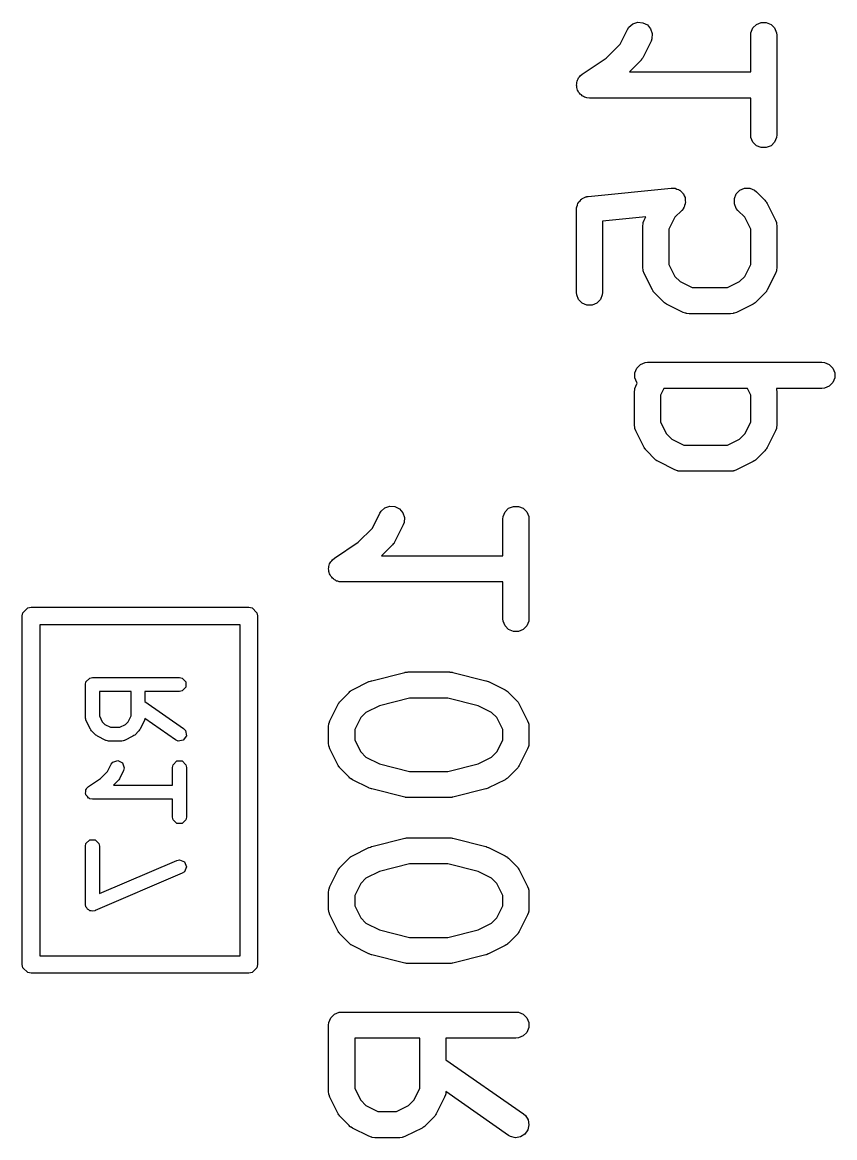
# Model space of a CAD drawing. Extents: x -0.05 to 2.94, y -0.16 to 2.16.
# Drawn here: x 1.0704 to 1.2539, y 0.4646 to 0.7167 of the extents above; entities that cross this region are included whole.
import ezdxf

# ---------------------------------------------------------------- set-up
doc = ezdxf.new("R2010")
doc.units = 0
doc.header["$MEASUREMENT"] = 0
doc.layers.add('BLACK', color=7, linetype='CONTINUOUS')

msp = doc.modelspace()

# ---------------------------------------------------------------- linework, layer by layer
at = {"layer": 'BLACK', "linetype": 'CONTINUOUS'}
for p, q in [((1.20745, 0.71562), (1.20832, 0.71637)), ((1.20832, 0.71637), (1.20942, 0.71674)), ((1.20942, 0.71674), (1.21056, 0.71665)), ((1.21056, 0.71665), (1.2116, 0.71614)), ((1.2116, 0.71614), (1.21235, 0.71527)), ((1.23545, 0.71545), (1.23627, 0.71626)), ((1.23627, 0.71626), (1.23733, 0.7167)), ((1.23733, 0.7167), (1.23848, 0.7167)), ((1.23848, 0.7167), (1.23955, 0.71626)), ((1.23955, 0.71626), (1.24036, 0.71545)), ((1.20548, 0.71181), (1.20714, 0.71513)), ((1.20714, 0.71513), (1.20745, 0.71562)), ((1.21235, 0.71527), (1.21271, 0.71418)), ((1.21271, 0.71418), (1.21263, 0.71303)), ((1.23495, 0.71381), (1.23501, 0.71438)), ((1.23495, 0.70551), (1.23495, 0.71381)), ((1.23501, 0.71438), (1.23545, 0.71545)), ((1.24036, 0.71545), (1.2408, 0.71438)), ((1.2408, 0.71438), (1.24086, 0.71381)), ((1.24086, 0.71381), (1.24086, 0.69131)), ((1.20228, 0.7086), (1.20548, 0.71181)), ((1.21243, 0.71249), (1.21055, 0.70874)), ((1.21263, 0.71303), (1.21243, 0.71249)), ((1.1969, 0.70501), (1.20228, 0.7086)), ((1.21039, 0.70849), (1.21037, 0.70842)), ((1.21055, 0.70874), (1.21039, 0.70849)), ((1.21, 0.70797), (1.20754, 0.70551)), ((1.21018, 0.7082), (1.21, 0.70797)), ((1.21024, 0.70825), (1.21018, 0.7082)), ((1.2103, 0.70834), (1.21024, 0.70825)), ((1.21037, 0.70842), (1.2103, 0.70834)), ((1.19575, 0.7034), (1.19581, 0.70369)), ((1.19581, 0.70369), (1.19597, 0.70393)), ((1.19597, 0.70393), (1.19608, 0.7042)), ((1.19608, 0.7042), (1.19629, 0.70441)), ((1.19629, 0.70441), (1.19645, 0.70465)), ((1.19645, 0.70465), (1.19689, 0.70501)), ((1.19689, 0.70501), (1.1969, 0.70501)), ((1.1969, 0.70501), (1.1969, 0.70501)), ((1.1969, 0.70501), (1.1969, 0.70501)), ((1.20754, 0.70551), (1.23495, 0.70551)), ((1.19558, 0.70256), (1.19564, 0.70284)), ((1.19564, 0.70227), (1.19558, 0.70256)), ((1.19564, 0.70313), (1.19575, 0.7034)), ((1.19564, 0.70284), (1.19564, 0.70313)), ((1.19564, 0.70198), (1.19564, 0.70227)), ((1.19575, 0.70171), (1.19564, 0.70198)), ((1.19581, 0.70143), (1.19575, 0.70171)), ((1.19597, 0.70119), (1.19581, 0.70143)), ((1.19608, 0.70092), (1.19597, 0.70119)), ((1.19629, 0.70071), (1.19608, 0.70092)), ((1.19645, 0.70047), (1.19629, 0.70071)), ((1.19669, 0.70031), (1.19645, 0.70047)), ((1.1969, 0.7001), (1.19669, 0.70031)), ((1.19716, 0.69999), (1.1969, 0.7001)), ((1.1974, 0.69983), (1.19716, 0.69999)), ((1.19769, 0.69977), (1.1974, 0.69983)), ((1.19796, 0.69966), (1.19769, 0.69977)), ((1.19853, 0.69961), (1.19796, 0.69966)), ((1.19854, 0.69961), (1.19853, 0.69961)), ((1.19853, 0.69961), (1.19853, 0.69961)), ((1.19853, 0.69961), (1.19853, 0.69961)), ((1.23495, 0.69961), (1.19854, 0.69961)), ((1.23495, 0.69131), (1.23495, 0.69961)), ((1.23501, 0.69073), (1.23495, 0.69131)), ((1.24086, 0.69131), (1.2408, 0.69073)), ((1.23545, 0.68967), (1.23501, 0.69073)), ((1.23627, 0.68885), (1.23545, 0.68967)), ((1.23733, 0.68841), (1.23627, 0.68885)), ((1.23848, 0.68841), (1.23733, 0.68841)), ((1.23955, 0.68885), (1.23848, 0.68841)), ((1.24036, 0.68967), (1.23955, 0.68885)), ((1.2408, 0.69073), (1.24036, 0.68967)), ((1.19824, 0.67737), (1.21699, 0.67925)), ((1.21699, 0.67925), (1.21757, 0.67925)), ((1.21757, 0.67925), (1.21771, 0.67921)), ((1.21771, 0.67921), (1.21786, 0.67921)), ((1.21786, 0.67921), (1.21826, 0.67904)), ((1.21826, 0.67904), (1.21867, 0.67892)), ((1.21867, 0.67892), (1.21879, 0.67882)), ((1.21879, 0.67882), (1.21892, 0.67877)), ((1.21892, 0.67877), (1.21923, 0.67846)), ((1.21923, 0.67846), (1.21956, 0.67819)), ((1.2317, 0.67795), (1.23252, 0.67877)), ((1.23252, 0.67877), (1.23358, 0.67921)), ((1.23358, 0.67921), (1.23473, 0.67921)), ((1.23473, 0.67921), (1.2358, 0.67877)), ((1.2358, 0.67877), (1.23624, 0.6784)), ((1.23624, 0.6784), (1.23812, 0.67652)), ((1.19581, 0.67541), (1.19593, 0.67582)), ((1.19593, 0.67582), (1.19602, 0.67594)), ((1.19602, 0.67594), (1.19608, 0.67608)), ((1.19608, 0.67608), (1.19639, 0.67638)), ((1.19639, 0.67638), (1.19666, 0.67672)), ((1.19666, 0.67672), (1.19679, 0.67679)), ((1.19679, 0.67679), (1.1969, 0.67689)), ((1.1969, 0.67689), (1.19729, 0.67706)), ((1.19729, 0.67706), (1.19767, 0.67726)), ((1.19767, 0.67726), (1.19789, 0.6773)), ((1.19789, 0.6773), (1.19796, 0.67733)), ((1.19796, 0.67733), (1.19803, 0.67733)), ((1.19803, 0.67733), (1.19824, 0.67737)), ((1.21956, 0.67819), (1.21963, 0.67806)), ((1.21963, 0.67806), (1.21974, 0.67795)), ((1.21974, 0.67795), (1.2199, 0.67755)), ((1.2199, 0.67755), (1.22011, 0.67717)), ((1.22018, 0.67574), (1.22001, 0.67534)), ((1.22011, 0.67717), (1.22012, 0.67702)), ((1.22012, 0.67702), (1.22018, 0.67689)), ((1.22018, 0.67689), (1.22018, 0.67646)), ((1.22018, 0.67646), (1.22022, 0.67603)), ((1.22022, 0.67603), (1.22018, 0.67588)), ((1.22018, 0.67588), (1.22018, 0.67574)), ((1.23126, 0.67689), (1.2317, 0.67795)), ((1.23126, 0.67574), (1.23126, 0.67689)), ((1.2317, 0.67467), (1.23126, 0.67574)), ((1.23812, 0.67652), (1.23831, 0.6763)), ((1.23831, 0.6763), (1.23836, 0.67625)), ((1.23836, 0.67625), (1.23842, 0.67616)), ((1.23842, 0.67616), (1.23849, 0.67608)), ((1.23849, 0.67608), (1.23852, 0.676)), ((1.23852, 0.676), (1.23867, 0.67576)), ((1.23867, 0.67576), (1.24055, 0.67201)), ((1.19558, 0.67444), (1.1956, 0.67465)), ((1.19558, 0.65569), (1.19558, 0.67444)), ((1.1956, 0.67472), (1.19562, 0.67479)), ((1.1956, 0.67465), (1.1956, 0.67472)), ((1.19562, 0.67479), (1.19564, 0.67501)), ((1.19564, 0.67501), (1.19581, 0.67541)), ((1.21937, 0.67422), (1.21784, 0.67269)), ((1.21974, 0.67467), (1.21937, 0.67422)), ((1.2198, 0.67481), (1.21974, 0.67467)), ((1.21989, 0.67492), (1.2198, 0.67481)), ((1.22001, 0.67534), (1.21989, 0.67492)), ((1.23207, 0.67422), (1.2317, 0.67467)), ((1.2336, 0.67269), (1.23207, 0.67422)), ((1.21126, 0.67274), (1.20149, 0.67176)), ((1.20149, 0.67176), (1.20149, 0.65569)), ((1.21058, 0.67069), (1.21064, 0.67126)), ((1.21058, 0.66131), (1.21058, 0.67069)), ((1.21064, 0.67126), (1.21068, 0.67136)), ((1.21068, 0.67136), (1.21069, 0.67147)), ((1.21069, 0.67147), (1.21089, 0.67201)), ((1.21089, 0.67201), (1.21126, 0.67274)), ((1.21784, 0.67269), (1.21649, 0.66999)), ((1.23495, 0.66999), (1.2336, 0.67269)), ((1.24055, 0.67201), (1.24075, 0.67147)), ((1.24075, 0.67147), (1.24076, 0.67136)), ((1.24076, 0.67136), (1.2408, 0.67126)), ((1.2408, 0.67126), (1.24086, 0.67069)), ((1.24086, 0.67069), (1.24086, 0.66131)), ((1.21649, 0.66999), (1.21649, 0.66201)), ((1.23495, 0.66201), (1.23495, 0.66999)), ((1.21064, 0.66074), (1.21058, 0.66131)), ((1.21068, 0.66064), (1.21064, 0.66074)), ((1.21069, 0.66053), (1.21068, 0.66064)), ((1.21649, 0.66201), (1.21784, 0.65931)), ((1.2336, 0.65931), (1.23495, 0.66201)), ((1.24076, 0.66064), (1.24075, 0.66053)), ((1.2408, 0.66074), (1.24076, 0.66064)), ((1.24086, 0.66131), (1.2408, 0.66074)), ((1.21089, 0.65999), (1.21069, 0.66053)), ((1.21277, 0.65624), (1.21089, 0.65999)), ((1.21784, 0.65931), (1.21903, 0.65812)), ((1.21903, 0.65812), (1.22173, 0.65677)), ((1.22971, 0.65677), (1.23241, 0.65812)), ((1.23241, 0.65812), (1.2336, 0.65931)), ((1.24055, 0.65999), (1.23867, 0.65624)), ((1.24075, 0.66053), (1.24055, 0.65999)), ((1.19564, 0.65511), (1.19558, 0.65569)), ((1.20149, 0.65569), (1.20143, 0.65511)), ((1.21292, 0.656), (1.21277, 0.65624)), ((1.21295, 0.65592), (1.21292, 0.656)), ((1.21302, 0.65584), (1.21295, 0.65592)), ((1.21308, 0.65575), (1.21302, 0.65584)), ((1.21314, 0.6557), (1.21308, 0.65575)), ((1.21332, 0.65548), (1.21314, 0.6557)), ((1.22173, 0.65677), (1.22971, 0.65677)), ((1.23831, 0.6557), (1.23812, 0.65548)), ((1.23836, 0.65575), (1.23831, 0.6557)), ((1.23842, 0.65584), (1.23836, 0.65575)), ((1.23849, 0.65592), (1.23842, 0.65584)), ((1.23852, 0.656), (1.23849, 0.65592)), ((1.23867, 0.65624), (1.23852, 0.656)), ((1.19608, 0.65405), (1.19564, 0.65511)), ((1.1969, 0.65323), (1.19608, 0.65405)), ((1.19796, 0.65279), (1.1969, 0.65323)), ((1.20018, 0.65323), (1.19911, 0.65279)), ((1.20099, 0.65405), (1.20018, 0.65323)), ((1.20143, 0.65511), (1.20099, 0.65405)), ((1.2152, 0.6536), (1.21332, 0.65548)), ((1.21542, 0.65342), (1.2152, 0.6536)), ((1.21547, 0.65336), (1.21542, 0.65342)), ((1.21556, 0.6533), (1.21547, 0.65336)), ((1.21564, 0.65323), (1.21556, 0.6533)), ((1.21572, 0.6532), (1.21564, 0.65323)), ((1.21596, 0.65305), (1.21572, 0.6532)), ((1.21971, 0.65117), (1.21596, 0.65305)), ((1.23548, 0.65305), (1.23173, 0.65117)), ((1.23573, 0.6532), (1.23548, 0.65305)), ((1.2358, 0.65323), (1.23573, 0.6532)), ((1.23588, 0.6533), (1.2358, 0.65323)), ((1.23597, 0.65336), (1.23588, 0.6533)), ((1.23602, 0.65342), (1.23597, 0.65336)), ((1.23624, 0.6536), (1.23602, 0.65342)), ((1.23812, 0.65548), (1.23624, 0.6536)), ((1.19911, 0.65279), (1.19796, 0.65279)), ((1.22025, 0.65097), (1.21971, 0.65117)), ((1.22036, 0.65096), (1.22025, 0.65097)), ((1.22046, 0.65092), (1.22036, 0.65096)), ((1.22103, 0.65086), (1.22046, 0.65092)), ((1.23041, 0.65086), (1.22103, 0.65086)), ((1.23098, 0.65092), (1.23041, 0.65086)), ((1.23108, 0.65096), (1.23098, 0.65092)), ((1.23119, 0.65097), (1.23108, 0.65096)), ((1.23173, 0.65117), (1.23119, 0.65097)), ((1.20876, 0.63752), (1.2092, 0.63858)), ((1.2092, 0.63858), (1.21002, 0.6394)), ((1.21002, 0.6394), (1.21108, 0.63984)), ((1.21108, 0.63984), (1.21166, 0.63989)), ((1.21166, 0.63989), (1.25103, 0.63989)), ((1.25103, 0.63989), (1.25161, 0.63984)), ((1.25161, 0.63984), (1.25267, 0.6394)), ((1.25267, 0.6394), (1.25348, 0.63858)), ((1.25348, 0.63858), (1.25393, 0.63752)), ((1.20876, 0.63637), (1.20876, 0.63752)), ((1.2092, 0.6353), (1.20876, 0.63637)), ((1.25393, 0.63637), (1.25348, 0.6353)), ((1.25393, 0.63752), (1.25393, 0.63637)), ((1.20871, 0.63319), (1.20876, 0.63377)), ((1.20871, 0.62569), (1.20871, 0.63319)), ((1.20876, 0.63377), (1.2088, 0.63387)), ((1.2088, 0.63387), (1.20881, 0.63397)), ((1.20881, 0.63397), (1.20902, 0.63451)), ((1.20902, 0.63451), (1.20934, 0.63516)), ((1.20934, 0.63516), (1.2092, 0.6353)), ((1.21536, 0.63399), (1.21461, 0.63249)), ((1.23421, 0.63399), (1.21536, 0.63399)), ((1.23495, 0.63249), (1.23421, 0.63399)), ((1.25103, 0.63399), (1.24075, 0.63399)), ((1.24075, 0.63399), (1.24075, 0.63397)), ((1.24075, 0.63397), (1.24076, 0.63387)), ((1.24076, 0.63387), (1.2408, 0.63377)), ((1.2408, 0.63377), (1.24086, 0.63319)), ((1.24086, 0.63319), (1.24086, 0.62569)), ((1.25161, 0.63405), (1.25103, 0.63399)), ((1.25267, 0.63449), (1.25161, 0.63405)), ((1.25348, 0.6353), (1.25267, 0.63449)), ((1.21461, 0.63249), (1.21461, 0.62639)), ((1.23495, 0.62639), (1.23495, 0.63249)), ((1.20876, 0.62512), (1.20871, 0.62569)), ((1.21461, 0.62639), (1.21596, 0.62369)), ((1.2336, 0.62369), (1.23495, 0.62639)), ((1.24086, 0.62569), (1.2408, 0.62512)), ((1.2088, 0.62502), (1.20876, 0.62512)), ((1.20881, 0.62491), (1.2088, 0.62502)), ((1.20902, 0.62437), (1.20881, 0.62491)), ((1.21089, 0.62062), (1.20902, 0.62437)), ((1.21596, 0.62369), (1.21716, 0.6225)), ((1.23241, 0.6225), (1.2336, 0.62369)), ((1.24055, 0.62437), (1.23867, 0.62062)), ((1.24075, 0.62491), (1.24055, 0.62437)), ((1.24076, 0.62502), (1.24075, 0.62491)), ((1.2408, 0.62512), (1.24076, 0.62502)), ((1.21105, 0.62037), (1.21089, 0.62062)), ((1.21108, 0.6203), (1.21105, 0.62037)), ((1.21115, 0.62022), (1.21108, 0.6203)), ((1.2112, 0.62013), (1.21115, 0.62022)), ((1.21716, 0.6225), (1.21986, 0.62115)), ((1.21986, 0.62115), (1.22971, 0.62115)), ((1.22971, 0.62115), (1.23241, 0.6225)), ((1.23842, 0.62022), (1.23836, 0.62013)), ((1.23849, 0.6203), (1.23842, 0.62022)), ((1.23852, 0.62037), (1.23849, 0.6203)), ((1.23867, 0.62062), (1.23852, 0.62037)), ((1.21126, 0.62008), (1.2112, 0.62013)), ((1.21145, 0.61986), (1.21126, 0.62008)), ((1.21332, 0.61798), (1.21145, 0.61986)), ((1.21355, 0.61779), (1.21332, 0.61798)), ((1.2136, 0.61774), (1.21355, 0.61779)), ((1.21369, 0.61768), (1.2136, 0.61774)), ((1.23597, 0.61774), (1.23588, 0.61768)), ((1.23602, 0.61779), (1.23597, 0.61774)), ((1.23624, 0.61798), (1.23602, 0.61779)), ((1.23812, 0.61986), (1.23624, 0.61798)), ((1.23831, 0.62008), (1.23812, 0.61986)), ((1.23836, 0.62013), (1.23831, 0.62008)), ((1.21377, 0.61761), (1.21369, 0.61768)), ((1.21384, 0.61758), (1.21377, 0.61761)), ((1.21409, 0.61743), (1.21384, 0.61758)), ((1.21784, 0.61555), (1.21409, 0.61743)), ((1.21838, 0.61535), (1.21784, 0.61555)), ((1.21848, 0.61534), (1.21838, 0.61535)), ((1.21858, 0.6153), (1.21848, 0.61534)), ((1.21916, 0.61524), (1.21858, 0.6153)), ((1.23041, 0.61524), (1.21916, 0.61524)), ((1.23098, 0.6153), (1.23041, 0.61524)), ((1.23108, 0.61534), (1.23098, 0.6153)), ((1.23119, 0.61535), (1.23108, 0.61534)), ((1.23173, 0.61555), (1.23119, 0.61535)), ((1.23548, 0.61743), (1.23173, 0.61555)), ((1.23573, 0.61758), (1.23548, 0.61743)), ((1.2358, 0.61761), (1.23573, 0.61758)), ((1.23588, 0.61768), (1.2358, 0.61761)), ((1.14948, 0.60243), (1.15114, 0.60575)), ((1.15114, 0.60575), (1.15145, 0.60624)), ((1.15145, 0.60624), (1.15232, 0.60699)), ((1.15232, 0.60699), (1.15342, 0.60736)), ((1.15342, 0.60736), (1.15456, 0.60728)), ((1.15456, 0.60728), (1.1556, 0.60676)), ((1.1556, 0.60676), (1.15635, 0.60589)), ((1.15635, 0.60589), (1.15671, 0.6048)), ((1.17901, 0.60501), (1.17945, 0.60607)), ((1.17945, 0.60607), (1.18027, 0.60688)), ((1.18027, 0.60688), (1.18133, 0.60732)), ((1.18133, 0.60732), (1.18248, 0.60732)), ((1.18248, 0.60732), (1.18355, 0.60688)), ((1.18355, 0.60688), (1.18436, 0.60607)), ((1.18436, 0.60607), (1.1848, 0.60501)), ((1.15643, 0.60311), (1.15455, 0.59936)), ((1.15663, 0.60365), (1.15643, 0.60311)), ((1.15671, 0.6048), (1.15663, 0.60365)), ((1.17895, 0.60443), (1.17901, 0.60501)), ((1.17895, 0.59613), (1.17895, 0.60443)), ((1.1848, 0.60501), (1.18486, 0.60443)), ((1.18486, 0.60443), (1.18486, 0.58193)), ((1.14628, 0.59922), (1.14948, 0.60243)), ((1.1409, 0.59564), (1.14628, 0.59922)), ((1.154, 0.59859), (1.15154, 0.59613)), ((1.15418, 0.59882), (1.154, 0.59859)), ((1.15424, 0.59887), (1.15418, 0.59882)), ((1.1543, 0.59896), (1.15424, 0.59887)), ((1.15437, 0.59904), (1.1543, 0.59896)), ((1.1544, 0.59911), (1.15437, 0.59904)), ((1.15455, 0.59936), (1.1544, 0.59911)), ((1.14008, 0.59482), (1.14029, 0.59503)), ((1.14029, 0.59503), (1.14045, 0.59527)), ((1.14045, 0.59527), (1.14089, 0.59563)), ((1.14089, 0.59563), (1.1409, 0.59564)), ((1.1409, 0.59564), (1.1409, 0.59564)), ((1.1409, 0.59564), (1.1409, 0.59564)), ((1.15154, 0.59613), (1.17895, 0.59613)), ((1.13958, 0.59318), (1.13964, 0.59347)), ((1.13964, 0.5929), (1.13958, 0.59318)), ((1.13964, 0.59376), (1.13975, 0.59403)), ((1.13964, 0.59347), (1.13964, 0.59376)), ((1.13964, 0.5926), (1.13964, 0.5929)), ((1.13975, 0.59234), (1.13964, 0.5926)), ((1.13975, 0.59403), (1.13981, 0.59431)), ((1.13981, 0.59431), (1.13997, 0.59455)), ((1.13997, 0.59455), (1.14008, 0.59482)), ((1.13981, 0.59205), (1.13975, 0.59234)), ((1.13997, 0.59181), (1.13981, 0.59205)), ((1.14008, 0.59154), (1.13997, 0.59181)), ((1.14029, 0.59134), (1.14008, 0.59154)), ((1.14045, 0.59109), (1.14029, 0.59134)), ((1.14069, 0.59093), (1.14045, 0.59109)), ((1.1409, 0.59073), (1.14069, 0.59093)), ((1.14116, 0.59061), (1.1409, 0.59073)), ((1.1414, 0.59045), (1.14116, 0.59061)), ((1.14169, 0.5904), (1.1414, 0.59045)), ((1.14196, 0.59028), (1.14169, 0.5904)), ((1.14253, 0.59023), (1.14196, 0.59028)), ((1.14254, 0.59023), (1.14253, 0.59023)), ((1.14253, 0.59023), (1.14253, 0.59023)), ((1.14253, 0.59023), (1.14253, 0.59023)), ((1.17895, 0.59023), (1.14254, 0.59023)), ((1.17895, 0.58193), (1.17895, 0.59023)), ((1.07039, 0.58254), (1.07054, 0.58329)), ((1.07039, 0.5038), (1.07039, 0.58254)), ((1.07054, 0.58329), (1.07161, 0.58435)), ((1.07161, 0.58435), (1.07236, 0.5845)), ((1.07236, 0.5845), (1.12157, 0.5845)), ((1.12157, 0.5845), (1.12233, 0.58435)), ((1.12233, 0.58435), (1.12339, 0.58329)), ((1.12339, 0.58329), (1.12354, 0.58254)), ((1.12354, 0.58254), (1.12354, 0.5038)), ((1.07433, 0.58057), (1.07433, 0.50576)), ((1.11961, 0.58057), (1.07433, 0.58057)), ((1.11961, 0.50576), (1.11961, 0.58057)), ((1.17901, 0.58136), (1.17895, 0.58193)), ((1.17945, 0.58029), (1.17901, 0.58136)), ((1.18027, 0.57948), (1.17945, 0.58029)), ((1.18436, 0.58029), (1.18355, 0.57948)), ((1.1848, 0.58136), (1.18436, 0.58029)), ((1.18486, 0.58193), (1.1848, 0.58136)), ((1.18133, 0.57904), (1.18027, 0.57948)), ((1.18248, 0.57904), (1.18133, 0.57904)), ((1.18355, 0.57948), (1.18248, 0.57904)), ((1.14932, 0.56792), (1.15682, 0.5698)), ((1.15682, 0.5698), (1.15692, 0.56981)), ((1.15692, 0.56981), (1.15696, 0.56983)), ((1.15696, 0.56983), (1.15718, 0.56985)), ((1.15718, 0.56985), (1.15739, 0.56988)), ((1.15739, 0.56988), (1.15743, 0.56988)), ((1.15743, 0.56988), (1.15753, 0.56989)), ((1.15753, 0.56989), (1.16691, 0.56989)), ((1.16691, 0.56989), (1.16701, 0.56988)), ((1.16701, 0.56988), (1.16705, 0.56988)), ((1.16705, 0.56988), (1.16727, 0.56985)), ((1.16727, 0.56985), (1.16748, 0.56983)), ((1.16748, 0.56983), (1.16752, 0.56981)), ((1.16752, 0.56981), (1.16762, 0.5698)), ((1.16762, 0.5698), (1.17512, 0.56792)), ((1.08465, 0.56707), (1.08477, 0.56767)), ((1.08477, 0.56767), (1.08562, 0.56852)), ((1.08562, 0.56852), (1.08623, 0.56864)), ((1.08623, 0.56864), (1.10591, 0.56864)), ((1.10591, 0.56864), (1.10651, 0.56852)), ((1.10651, 0.56852), (1.10737, 0.56767)), ((1.10737, 0.56767), (1.10737, 0.56647)), ((1.14497, 0.56583), (1.14871, 0.5677)), ((1.14871, 0.5677), (1.14876, 0.56772)), ((1.14876, 0.56772), (1.14877, 0.56773)), ((1.14877, 0.56773), (1.14902, 0.56782)), ((1.14902, 0.56782), (1.14926, 0.56791)), ((1.14926, 0.56791), (1.14928, 0.56791)), ((1.14928, 0.56791), (1.14932, 0.56792)), ((1.17512, 0.56792), (1.17517, 0.56791)), ((1.17517, 0.56791), (1.17519, 0.56791)), ((1.17519, 0.56791), (1.17543, 0.56782)), ((1.17543, 0.56782), (1.17567, 0.56773)), ((1.17567, 0.56773), (1.17569, 0.56772)), ((1.17569, 0.56772), (1.17573, 0.5677)), ((1.17573, 0.5677), (1.17948, 0.56583)), ((1.08465, 0.55957), (1.08465, 0.56707)), ((1.09496, 0.56549), (1.0878, 0.56549)), ((1.0878, 0.56549), (1.0878, 0.55994)), ((1.09496, 0.55994), (1.09496, 0.56549)), ((1.10591, 0.56549), (1.09811, 0.56549)), ((1.09811, 0.56549), (1.09811, 0.5632)), ((1.10651, 0.56561), (1.10591, 0.56549)), ((1.10737, 0.56647), (1.10651, 0.56561)), ((1.14232, 0.5634), (1.1442, 0.56527)), ((1.1442, 0.56527), (1.14442, 0.56546)), ((1.14442, 0.56546), (1.14448, 0.56552)), ((1.14448, 0.56552), (1.14456, 0.56557)), ((1.14456, 0.56557), (1.14465, 0.56564)), ((1.14465, 0.56564), (1.14472, 0.56567)), ((1.14472, 0.56567), (1.14497, 0.56583)), ((1.17948, 0.56583), (1.17973, 0.56567)), ((1.17973, 0.56567), (1.1798, 0.56564)), ((1.1798, 0.56564), (1.17988, 0.56557)), ((1.17988, 0.56557), (1.17997, 0.56552)), ((1.17997, 0.56552), (1.18002, 0.56546)), ((1.18002, 0.56546), (1.18024, 0.56527)), ((1.18024, 0.56527), (1.18212, 0.5634)), ((1.09811, 0.5632), (1.10681, 0.55711)), ((1.1399, 0.55888), (1.14177, 0.56263)), ((1.14177, 0.56263), (1.14193, 0.56288)), ((1.14193, 0.56288), (1.14196, 0.56295)), ((1.14196, 0.56295), (1.14202, 0.56303)), ((1.14202, 0.56303), (1.14208, 0.56312)), ((1.14208, 0.56312), (1.14214, 0.56317)), ((1.14214, 0.56317), (1.14232, 0.5634)), ((1.15107, 0.56227), (1.14803, 0.56076)), ((1.1579, 0.56398), (1.15107, 0.56227)), ((1.16654, 0.56398), (1.1579, 0.56398)), ((1.17338, 0.56227), (1.16654, 0.56398)), ((1.17641, 0.56076), (1.17338, 0.56227)), ((1.18212, 0.5634), (1.18231, 0.56317)), ((1.18231, 0.56317), (1.18236, 0.56312)), ((1.18236, 0.56312), (1.18242, 0.56303)), ((1.18242, 0.56303), (1.18249, 0.56295)), ((1.18249, 0.56295), (1.18252, 0.56288)), ((1.18252, 0.56288), (1.18267, 0.56263)), ((1.18267, 0.56263), (1.18455, 0.55888)), ((1.0878, 0.55994), (1.08846, 0.55863)), ((1.09431, 0.55863), (1.09496, 0.55994)), ((1.14803, 0.56076), (1.14684, 0.55956)), ((1.1776, 0.55956), (1.17641, 0.56076)), ((1.08467, 0.55949), (1.08465, 0.55957)), ((1.08466, 0.55946), (1.08467, 0.55949)), ((1.08472, 0.55921), (1.08466, 0.55946)), ((1.08477, 0.55897), (1.08472, 0.55921)), ((1.0848, 0.55894), (1.08477, 0.55897)), ((1.08482, 0.55887), (1.0848, 0.55894)), ((1.08576, 0.55699), (1.08482, 0.55887)), ((1.08846, 0.55863), (1.08903, 0.55805)), ((1.08903, 0.55805), (1.09035, 0.55739)), ((1.09035, 0.55739), (1.09242, 0.55739)), ((1.09242, 0.55739), (1.09373, 0.55805)), ((1.09373, 0.55805), (1.09431, 0.55863)), ((1.09795, 0.55887), (1.09701, 0.55699)), ((1.09797, 0.55894), (1.09795, 0.55887)), ((1.09799, 0.55897), (1.09797, 0.55894)), ((1.09804, 0.55921), (1.09799, 0.55897)), ((1.09809, 0.55938), (1.09804, 0.55921)), ((1.10501, 0.55453), (1.09809, 0.55938)), ((1.13958, 0.55756), (1.13964, 0.55814)), ((1.13958, 0.55381), (1.13958, 0.55756)), ((1.13964, 0.55814), (1.13968, 0.55823)), ((1.13968, 0.55823), (1.13969, 0.55834)), ((1.13969, 0.55834), (1.1399, 0.55888)), ((1.14684, 0.55956), (1.14549, 0.55686)), ((1.17895, 0.55686), (1.1776, 0.55956)), ((1.18455, 0.55888), (1.18475, 0.55834)), ((1.18475, 0.55834), (1.18476, 0.55823)), ((1.18476, 0.55823), (1.1848, 0.55814)), ((1.1848, 0.55814), (1.18486, 0.55756)), ((1.18486, 0.55756), (1.18486, 0.55381)), ((1.08591, 0.55679), (1.08576, 0.55699)), ((1.08605, 0.55658), (1.08591, 0.55679)), ((1.08699, 0.55564), (1.08605, 0.55658)), ((1.0872, 0.5555), (1.08699, 0.55564)), ((1.0874, 0.55535), (1.0872, 0.5555)), ((1.08927, 0.55441), (1.0874, 0.55535)), ((1.09537, 0.55535), (1.09349, 0.55441)), ((1.09557, 0.5555), (1.09537, 0.55535)), ((1.09578, 0.55564), (1.09557, 0.5555)), ((1.09671, 0.55658), (1.09578, 0.55564)), ((1.09685, 0.55679), (1.09671, 0.55658)), ((1.09701, 0.55699), (1.09685, 0.55679)), ((1.10745, 0.55548), (1.10676, 0.55449)), ((1.10681, 0.55711), (1.10724, 0.55667)), ((1.10724, 0.55667), (1.10745, 0.55548)), ((1.14549, 0.55686), (1.14549, 0.55451)), ((1.17895, 0.55451), (1.17895, 0.55686)), ((1.08935, 0.55439), (1.08927, 0.55441)), ((1.08937, 0.55437), (1.08935, 0.55439)), ((1.08962, 0.55432), (1.08937, 0.55437)), ((1.08986, 0.55425), (1.08962, 0.55432)), ((1.0899, 0.55426), (1.08986, 0.55425)), ((1.08998, 0.55425), (1.0899, 0.55426)), ((1.09279, 0.55425), (1.08998, 0.55425)), ((1.09287, 0.55426), (1.09279, 0.55425)), ((1.0929, 0.55425), (1.09287, 0.55426)), ((1.09314, 0.55432), (1.0929, 0.55425)), ((1.09339, 0.55437), (1.09314, 0.55432)), ((1.09342, 0.55439), (1.09339, 0.55437)), ((1.09349, 0.55441), (1.09342, 0.55439)), ((1.10557, 0.55428), (1.10501, 0.55453)), ((1.10676, 0.55449), (1.10557, 0.55428)), ((1.13964, 0.55323), (1.13958, 0.55381)), ((1.13968, 0.55314), (1.13964, 0.55323)), ((1.13969, 0.55303), (1.13968, 0.55314)), ((1.1399, 0.55249), (1.13969, 0.55303)), ((1.14177, 0.54874), (1.1399, 0.55249)), ((1.14549, 0.55451), (1.14684, 0.55181)), ((1.1776, 0.55181), (1.17895, 0.55451)), ((1.18455, 0.55249), (1.18267, 0.54874)), ((1.18475, 0.55303), (1.18455, 0.55249)), ((1.18476, 0.55314), (1.18475, 0.55303)), ((1.1848, 0.55323), (1.18476, 0.55314)), ((1.18486, 0.55381), (1.1848, 0.55323)), ((1.09082, 0.54951), (1.09196, 0.54989)), ((1.09196, 0.54989), (1.09304, 0.54935)), ((1.10446, 0.54892), (1.10531, 0.54978)), ((1.10531, 0.54978), (1.10651, 0.54978)), ((1.10651, 0.54978), (1.10737, 0.54892)), ((1.14684, 0.55181), (1.14803, 0.55061)), ((1.14803, 0.55061), (1.15107, 0.5491)), ((1.17338, 0.5491), (1.17641, 0.55061)), ((1.17641, 0.55061), (1.1776, 0.55181)), ((1.08804, 0.5458), (1.08962, 0.54738)), ((1.08962, 0.54738), (1.09044, 0.54903)), ((1.09044, 0.54903), (1.09082, 0.54951)), ((1.09326, 0.54762), (1.09232, 0.54574)), ((1.09304, 0.54935), (1.09342, 0.54821)), ((1.09342, 0.54821), (1.09326, 0.54762)), ((1.10434, 0.54832), (1.10446, 0.54892)), ((1.10434, 0.54427), (1.10434, 0.54832)), ((1.10737, 0.54892), (1.10749, 0.54832)), ((1.10749, 0.54832), (1.10749, 0.53707)), ((1.14193, 0.54849), (1.14177, 0.54874)), ((1.14196, 0.54842), (1.14193, 0.54849)), ((1.14202, 0.54834), (1.14196, 0.54842)), ((1.14208, 0.54825), (1.14202, 0.54834)), ((1.14214, 0.5482), (1.14208, 0.54825)), ((1.14232, 0.54797), (1.14214, 0.5482)), ((1.1442, 0.5461), (1.14232, 0.54797)), ((1.15107, 0.5491), (1.1579, 0.54739)), ((1.1579, 0.54739), (1.16654, 0.54739)), ((1.16654, 0.54739), (1.17338, 0.5491)), ((1.18212, 0.54797), (1.18024, 0.5461)), ((1.18231, 0.5482), (1.18212, 0.54797)), ((1.18236, 0.54825), (1.18231, 0.5482)), ((1.18242, 0.54834), (1.18236, 0.54825)), ((1.18249, 0.54842), (1.18242, 0.54834)), ((1.18252, 0.54849), (1.18249, 0.54842)), ((1.18267, 0.54874), (1.18252, 0.54849)), ((1.08535, 0.54401), (1.08804, 0.5458)), ((1.09203, 0.54533), (1.09097, 0.54427)), ((1.09217, 0.54554), (1.09203, 0.54533)), ((1.09232, 0.54574), (1.09217, 0.54554)), ((1.14442, 0.54591), (1.1442, 0.5461)), ((1.14448, 0.54585), (1.14442, 0.54591)), ((1.14456, 0.5458), (1.14448, 0.54585)), ((1.14465, 0.54573), (1.14456, 0.5458)), ((1.14472, 0.5457), (1.14465, 0.54573)), ((1.14497, 0.54554), (1.14472, 0.5457)), ((1.14871, 0.54367), (1.14497, 0.54554)), ((1.17948, 0.54554), (1.17573, 0.54367)), ((1.17973, 0.5457), (1.17948, 0.54554)), ((1.1798, 0.54573), (1.17973, 0.5457)), ((1.17988, 0.5458), (1.1798, 0.54573)), ((1.17997, 0.54585), (1.17988, 0.5458)), ((1.18002, 0.54591), (1.17997, 0.54585)), ((1.18024, 0.5461), (1.18002, 0.54591)), ((1.08468, 0.54239), (1.08477, 0.54284)), ((1.08477, 0.54226), (1.08468, 0.54239)), ((1.08477, 0.5433), (1.08489, 0.54341)), ((1.08477, 0.54284), (1.08477, 0.5433)), ((1.08477, 0.54209), (1.08477, 0.54226)), ((1.0851, 0.54177), (1.08477, 0.54209)), ((1.08489, 0.54341), (1.08492, 0.54357)), ((1.08492, 0.54357), (1.08535, 0.54401)), ((1.09097, 0.54427), (1.10434, 0.54427)), ((1.14876, 0.54365), (1.14871, 0.54367)), ((1.14877, 0.54364), (1.14876, 0.54365)), ((1.14902, 0.54356), (1.14877, 0.54364)), ((1.14926, 0.54346), (1.14902, 0.54356)), ((1.14928, 0.54346), (1.14926, 0.54346)), ((1.14932, 0.54345), (1.14928, 0.54346)), ((1.15682, 0.54157), (1.14932, 0.54345)), ((1.17512, 0.54345), (1.16762, 0.54157)), ((1.17517, 0.54346), (1.17512, 0.54345)), ((1.17519, 0.54346), (1.17517, 0.54346)), ((1.17543, 0.54355), (1.17519, 0.54346)), ((1.17567, 0.54364), (1.17543, 0.54355)), ((1.17569, 0.54365), (1.17567, 0.54364)), ((1.17573, 0.54367), (1.17569, 0.54365)), ((1.08535, 0.54139), (1.0851, 0.54177)), ((1.08551, 0.54136), (1.08535, 0.54139)), ((1.08562, 0.54124), (1.08551, 0.54136)), ((1.08623, 0.54112), (1.08562, 0.54124)), ((1.10434, 0.54112), (1.08623, 0.54112)), ((1.10434, 0.53707), (1.10434, 0.54112)), ((1.15692, 0.54156), (1.15682, 0.54157)), ((1.15696, 0.54154), (1.15692, 0.54156)), ((1.15718, 0.54152), (1.15696, 0.54154)), ((1.15739, 0.54149), (1.15718, 0.54152)), ((1.15743, 0.54149), (1.15739, 0.54149)), ((1.15753, 0.54148), (1.15743, 0.54149)), ((1.16691, 0.54148), (1.15753, 0.54148)), ((1.16701, 0.54149), (1.16691, 0.54148)), ((1.16705, 0.54149), (1.16701, 0.54149)), ((1.16727, 0.54152), (1.16705, 0.54149)), ((1.16748, 0.54154), (1.16727, 0.54152)), ((1.16752, 0.54156), (1.16748, 0.54154)), ((1.16762, 0.54157), (1.16752, 0.54156)), ((1.10446, 0.53647), (1.10434, 0.53707)), ((1.10749, 0.53707), (1.10737, 0.53647)), ((1.10531, 0.53562), (1.10446, 0.53647)), ((1.10651, 0.53562), (1.10531, 0.53562)), ((1.10737, 0.53647), (1.10651, 0.53562)), ((1.14932, 0.53043), (1.15682, 0.5323)), ((1.15682, 0.5323), (1.15692, 0.53232)), ((1.15692, 0.53232), (1.15696, 0.53233)), ((1.15696, 0.53233), (1.15718, 0.53236)), ((1.15718, 0.53236), (1.15739, 0.53239)), ((1.15739, 0.53239), (1.15743, 0.53238)), ((1.15743, 0.53238), (1.15753, 0.53239)), ((1.15753, 0.53239), (1.16691, 0.53239)), ((1.16691, 0.53239), (1.16701, 0.53238)), ((1.16701, 0.53238), (1.16705, 0.53239)), ((1.16705, 0.53239), (1.16727, 0.53236)), ((1.16727, 0.53236), (1.16748, 0.53233)), ((1.16748, 0.53233), (1.16752, 0.53232)), ((1.16752, 0.53232), (1.16762, 0.5323)), ((1.16762, 0.5323), (1.17512, 0.53043)), ((1.08465, 0.53051), (1.08477, 0.53111)), ((1.08465, 0.51739), (1.08465, 0.53051)), ((1.08477, 0.53111), (1.08562, 0.53197)), ((1.08562, 0.53197), (1.08683, 0.53197)), ((1.08683, 0.53197), (1.08768, 0.53111)), ((1.08768, 0.53111), (1.0878, 0.53051)), ((1.0878, 0.53051), (1.0878, 0.51978)), ((1.14497, 0.52833), (1.14871, 0.5302)), ((1.14871, 0.5302), (1.14876, 0.53022)), ((1.14876, 0.53022), (1.14877, 0.53023)), ((1.14877, 0.53023), (1.14902, 0.53032)), ((1.14902, 0.53032), (1.14926, 0.53041)), ((1.14926, 0.53041), (1.14928, 0.53041)), ((1.14928, 0.53041), (1.14932, 0.53043)), ((1.17512, 0.53043), (1.17517, 0.53041)), ((1.17517, 0.53041), (1.17519, 0.53041)), ((1.17519, 0.53041), (1.17543, 0.53032)), ((1.17543, 0.53032), (1.17567, 0.53023)), ((1.17567, 0.53023), (1.17569, 0.53022)), ((1.17569, 0.53022), (1.17573, 0.5302)), ((1.17573, 0.5302), (1.17948, 0.52833)), ((1.0878, 0.51978), (1.10529, 0.52727)), ((1.10529, 0.52727), (1.10589, 0.5274)), ((1.10589, 0.5274), (1.10701, 0.52695)), ((1.10701, 0.52695), (1.10749, 0.52584)), ((1.14232, 0.5259), (1.1442, 0.52778)), ((1.1442, 0.52778), (1.14442, 0.52796)), ((1.14442, 0.52796), (1.14448, 0.52802)), ((1.14448, 0.52802), (1.14456, 0.52808)), ((1.14456, 0.52808), (1.14465, 0.52814)), ((1.14465, 0.52814), (1.14472, 0.52817)), ((1.14472, 0.52817), (1.14497, 0.52833)), ((1.17948, 0.52833), (1.17973, 0.52817)), ((1.17973, 0.52817), (1.1798, 0.52814)), ((1.1798, 0.52814), (1.17988, 0.52808)), ((1.17988, 0.52808), (1.17997, 0.52802)), ((1.17997, 0.52802), (1.18002, 0.52796)), ((1.18002, 0.52796), (1.18024, 0.52778)), ((1.18024, 0.52778), (1.18212, 0.5259)), ((1.10704, 0.52472), (1.10653, 0.52438)), ((1.10749, 0.52584), (1.10704, 0.52472)), ((1.1399, 0.52138), (1.14177, 0.52513)), ((1.14177, 0.52513), (1.14193, 0.52538)), ((1.14193, 0.52538), (1.14196, 0.52545)), ((1.14196, 0.52545), (1.14202, 0.52554)), ((1.14202, 0.52554), (1.14208, 0.52562)), ((1.14208, 0.52562), (1.14214, 0.52568)), ((1.14214, 0.52568), (1.14232, 0.5259)), ((1.15107, 0.52478), (1.14803, 0.52326)), ((1.1579, 0.52649), (1.15107, 0.52478)), ((1.16654, 0.52649), (1.1579, 0.52649)), ((1.17338, 0.52478), (1.16654, 0.52649)), ((1.17641, 0.52326), (1.17338, 0.52478)), ((1.18212, 0.5259), (1.18231, 0.52568)), ((1.18231, 0.52568), (1.18236, 0.52562)), ((1.18236, 0.52562), (1.18242, 0.52554)), ((1.18242, 0.52554), (1.18249, 0.52545)), ((1.18249, 0.52545), (1.18252, 0.52538)), ((1.18252, 0.52538), (1.18267, 0.52513)), ((1.18267, 0.52513), (1.18455, 0.52138)), ((1.10653, 0.52438), (1.08685, 0.51594)), ((1.14684, 0.52206), (1.14549, 0.51937)), ((1.14803, 0.52326), (1.14684, 0.52206)), ((1.1776, 0.52206), (1.17641, 0.52326)), ((1.17895, 0.51937), (1.1776, 0.52206)), ((1.13958, 0.52006), (1.13964, 0.52064)), ((1.13958, 0.51631), (1.13958, 0.52006)), ((1.13964, 0.52064), (1.13968, 0.52074)), ((1.13968, 0.52074), (1.13969, 0.52084)), ((1.13969, 0.52084), (1.1399, 0.52138)), ((1.14549, 0.51937), (1.14549, 0.51701)), ((1.17895, 0.51701), (1.17895, 0.51937)), ((1.18455, 0.52138), (1.18475, 0.52084)), ((1.18475, 0.52084), (1.18476, 0.52074)), ((1.18476, 0.52074), (1.1848, 0.52064)), ((1.1848, 0.52064), (1.18486, 0.52006)), ((1.18486, 0.52006), (1.18486, 0.51631)), ((1.08465, 0.51737), (1.08465, 0.51739)), ((1.08466, 0.51735), (1.08465, 0.51737)), ((1.08465, 0.51737), (1.08465, 0.51737)), ((1.08477, 0.51678), (1.08466, 0.51735)), ((1.14549, 0.51701), (1.14684, 0.51431)), ((1.1776, 0.51431), (1.17895, 0.51701)), ((1.085, 0.51656), (1.08477, 0.51678)), ((1.08513, 0.51626), (1.085, 0.51656)), ((1.08541, 0.51615), (1.08513, 0.51626)), ((1.08562, 0.51593), (1.08541, 0.51615)), ((1.08595, 0.51593), (1.08562, 0.51593)), ((1.08625, 0.51581), (1.08595, 0.51593)), ((1.08681, 0.51593), (1.08625, 0.51581)), ((1.08683, 0.51593), (1.08681, 0.51593)), ((1.08685, 0.51594), (1.08683, 0.51594)), ((1.08683, 0.51594), (1.08683, 0.51593)), ((1.13964, 0.51574), (1.13958, 0.51631)), ((1.13968, 0.51564), (1.13964, 0.51574)), ((1.13969, 0.51554), (1.13968, 0.51564)), ((1.1399, 0.51499), (1.13969, 0.51554)), ((1.14177, 0.51124), (1.1399, 0.51499)), ((1.18455, 0.51499), (1.18267, 0.51124)), ((1.18475, 0.51554), (1.18455, 0.51499)), ((1.18476, 0.51564), (1.18475, 0.51554)), ((1.1848, 0.51574), (1.18476, 0.51564)), ((1.18486, 0.51631), (1.1848, 0.51574)), ((1.14684, 0.51431), (1.14803, 0.51312)), ((1.14803, 0.51312), (1.15107, 0.5116)), ((1.17338, 0.5116), (1.17641, 0.51312)), ((1.17641, 0.51312), (1.1776, 0.51431)), ((1.14193, 0.511), (1.14177, 0.51124)), ((1.14196, 0.51092), (1.14193, 0.511)), ((1.14202, 0.51084), (1.14196, 0.51092)), ((1.14208, 0.51076), (1.14202, 0.51084)), ((1.14214, 0.5107), (1.14208, 0.51076)), ((1.14232, 0.51048), (1.14214, 0.5107)), ((1.1442, 0.5086), (1.14232, 0.51048)), ((1.15107, 0.5116), (1.1579, 0.50989)), ((1.1579, 0.50989), (1.16654, 0.50989)), ((1.16654, 0.50989), (1.17338, 0.5116)), ((1.18212, 0.51048), (1.18024, 0.5086)), ((1.18231, 0.5107), (1.18212, 0.51048)), ((1.18236, 0.51076), (1.18231, 0.5107)), ((1.18242, 0.51084), (1.18236, 0.51076)), ((1.18249, 0.51092), (1.18242, 0.51084)), ((1.18252, 0.511), (1.18249, 0.51092)), ((1.18267, 0.51124), (1.18252, 0.511)), ((1.14442, 0.50842), (1.1442, 0.5086)), ((1.14448, 0.50836), (1.14442, 0.50842)), ((1.14456, 0.5083), (1.14448, 0.50836)), ((1.14465, 0.50824), (1.14456, 0.5083)), ((1.14472, 0.50821), (1.14465, 0.50824)), ((1.14497, 0.50805), (1.14472, 0.50821)), ((1.14871, 0.50617), (1.14497, 0.50805)), ((1.17948, 0.50805), (1.17573, 0.50617)), ((1.17973, 0.50821), (1.17948, 0.50805)), ((1.1798, 0.50824), (1.17973, 0.50821)), ((1.17988, 0.5083), (1.1798, 0.50824)), ((1.17997, 0.50836), (1.17988, 0.5083)), ((1.18002, 0.50842), (1.17997, 0.50836)), ((1.18024, 0.5086), (1.18002, 0.50842)), ((1.07433, 0.50576), (1.11961, 0.50576)), ((1.14876, 0.50616), (1.14871, 0.50617)), ((1.14877, 0.50615), (1.14876, 0.50616)), ((1.14902, 0.50606), (1.14877, 0.50615)), ((1.14926, 0.50597), (1.14902, 0.50606)), ((1.14928, 0.50597), (1.14926, 0.50597)), ((1.14932, 0.50595), (1.14928, 0.50597)), ((1.15682, 0.50408), (1.14932, 0.50595)), ((1.17512, 0.50595), (1.16762, 0.50408)), ((1.17517, 0.50597), (1.17512, 0.50595)), ((1.17519, 0.50597), (1.17517, 0.50597)), ((1.17543, 0.50606), (1.17519, 0.50597)), ((1.17567, 0.50615), (1.17543, 0.50606)), ((1.17569, 0.50616), (1.17567, 0.50615)), ((1.17573, 0.50617), (1.17569, 0.50616)), ((1.07054, 0.50304), (1.07039, 0.5038)), ((1.07161, 0.50198), (1.07054, 0.50304)), ((1.07236, 0.50183), (1.07161, 0.50198)), ((1.12157, 0.50183), (1.07236, 0.50183)), ((1.12233, 0.50198), (1.12157, 0.50183)), ((1.12339, 0.50304), (1.12233, 0.50198)), ((1.12354, 0.5038), (1.12339, 0.50304)), ((1.15692, 0.50406), (1.15682, 0.50408)), ((1.15696, 0.50405), (1.15692, 0.50406)), ((1.15718, 0.50402), (1.15696, 0.50405)), ((1.15739, 0.50399), (1.15718, 0.50402)), ((1.15743, 0.504), (1.15739, 0.50399)), ((1.15753, 0.50399), (1.15743, 0.504)), ((1.16691, 0.50399), (1.15753, 0.50399)), ((1.16701, 0.504), (1.16691, 0.50399)), ((1.16705, 0.50399), (1.16701, 0.504)), ((1.16727, 0.50402), (1.16705, 0.50399)), ((1.16748, 0.50405), (1.16727, 0.50402)), ((1.16752, 0.50406), (1.16748, 0.50405)), ((1.16762, 0.50408), (1.16752, 0.50406)), ((1.13964, 0.49064), (1.14008, 0.49171)), ((1.14008, 0.49171), (1.1409, 0.49252)), ((1.1409, 0.49252), (1.14196, 0.49296)), ((1.14196, 0.49296), (1.14254, 0.49302)), ((1.14254, 0.49302), (1.18191, 0.49302)), ((1.18191, 0.49302), (1.18248, 0.49296)), ((1.18248, 0.49296), (1.18355, 0.49252)), ((1.18355, 0.49252), (1.18436, 0.49171)), ((1.18436, 0.49171), (1.1848, 0.49064)), ((1.13958, 0.49007), (1.13964, 0.49064)), ((1.13958, 0.47507), (1.13958, 0.49007)), ((1.1848, 0.48949), (1.18436, 0.48843)), ((1.1848, 0.49064), (1.1848, 0.48949)), ((1.16021, 0.48712), (1.14549, 0.48712)), ((1.14549, 0.48712), (1.14549, 0.47577)), ((1.16021, 0.47577), (1.16021, 0.48712)), ((1.18191, 0.48712), (1.16611, 0.48712)), ((1.16611, 0.48712), (1.16611, 0.48223)), ((1.18248, 0.48717), (1.18191, 0.48712)), ((1.18355, 0.48761), (1.18248, 0.48717)), ((1.18436, 0.48843), (1.18355, 0.48761)), ((1.16611, 0.48223), (1.1836, 0.46999)), ((1.13964, 0.47449), (1.13958, 0.47507)), ((1.13968, 0.4744), (1.13964, 0.47449)), ((1.13969, 0.47429), (1.13968, 0.4744)), ((1.1399, 0.47375), (1.13969, 0.47429)), ((1.14549, 0.47577), (1.14684, 0.47307)), ((1.15886, 0.47307), (1.16021, 0.47577)), ((1.16601, 0.47429), (1.1658, 0.47375)), ((1.16605, 0.47449), (1.16601, 0.4744)), ((1.16601, 0.4744), (1.16601, 0.47429)), ((1.16611, 0.47503), (1.16605, 0.47449)), ((1.18021, 0.46515), (1.16611, 0.47503)), ((1.14177, 0.47), (1.1399, 0.47375)), ((1.14684, 0.47307), (1.14803, 0.47187)), ((1.14803, 0.47187), (1.15073, 0.47052)), ((1.15496, 0.47052), (1.15766, 0.47187)), ((1.15766, 0.47187), (1.15886, 0.47307)), ((1.1658, 0.47375), (1.16392, 0.47)), ((1.14193, 0.46975), (1.14177, 0.47)), ((1.14196, 0.46968), (1.14193, 0.46975)), ((1.14202, 0.4696), (1.14196, 0.46968)), ((1.14208, 0.46951), (1.14202, 0.4696)), ((1.14214, 0.46946), (1.14208, 0.46951)), ((1.14232, 0.46923), (1.14214, 0.46946)), ((1.1442, 0.46736), (1.14232, 0.46923)), ((1.15073, 0.47052), (1.15496, 0.47052)), ((1.16337, 0.46923), (1.1615, 0.46736)), ((1.16356, 0.46946), (1.16337, 0.46923)), ((1.16362, 0.46951), (1.16356, 0.46946)), ((1.16367, 0.4696), (1.16362, 0.46951)), ((1.16374, 0.46968), (1.16367, 0.4696)), ((1.16377, 0.46975), (1.16374, 0.46968)), ((1.16392, 0.47), (1.16377, 0.46975)), ((1.1836, 0.46999), (1.18404, 0.46961)), ((1.18404, 0.46961), (1.18466, 0.46864)), ((1.14442, 0.46717), (1.1442, 0.46736)), ((1.14448, 0.46711), (1.14442, 0.46717)), ((1.14456, 0.46706), (1.14448, 0.46711)), ((1.14465, 0.46699), (1.14456, 0.46706)), ((1.14472, 0.46696), (1.14465, 0.46699)), ((1.14497, 0.4668), (1.14472, 0.46696)), ((1.14871, 0.46493), (1.14497, 0.4668)), ((1.16073, 0.4668), (1.15698, 0.46493)), ((1.16098, 0.46696), (1.16073, 0.4668)), ((1.16105, 0.46699), (1.16098, 0.46696)), ((1.16113, 0.46706), (1.16105, 0.46699)), ((1.16122, 0.46711), (1.16113, 0.46706)), ((1.16127, 0.46717), (1.16122, 0.46711)), ((1.1615, 0.46736), (1.16127, 0.46717)), ((1.18486, 0.46751), (1.18461, 0.46638)), ((1.18466, 0.46864), (1.18486, 0.46751)), ((1.14926, 0.46472), (1.14871, 0.46493)), ((1.14936, 0.46472), (1.14926, 0.46472)), ((1.14946, 0.46468), (1.14936, 0.46472)), ((1.15004, 0.46462), (1.14946, 0.46468)), ((1.15566, 0.46462), (1.15004, 0.46462)), ((1.15624, 0.46468), (1.15566, 0.46462)), ((1.15633, 0.46472), (1.15624, 0.46468)), ((1.15644, 0.46472), (1.15633, 0.46472)), ((1.15698, 0.46493), (1.15644, 0.46472)), ((1.18072, 0.46487), (1.18021, 0.46515)), ((1.18184, 0.46462), (1.18072, 0.46487)), ((1.18298, 0.46482), (1.18184, 0.46462)), ((1.18395, 0.46544), (1.18298, 0.46482)), ((1.18461, 0.46638), (1.18395, 0.46544))]:
    msp.add_line(p, q, dxfattribs=at)

doc.saveas('drawing.dxf')
